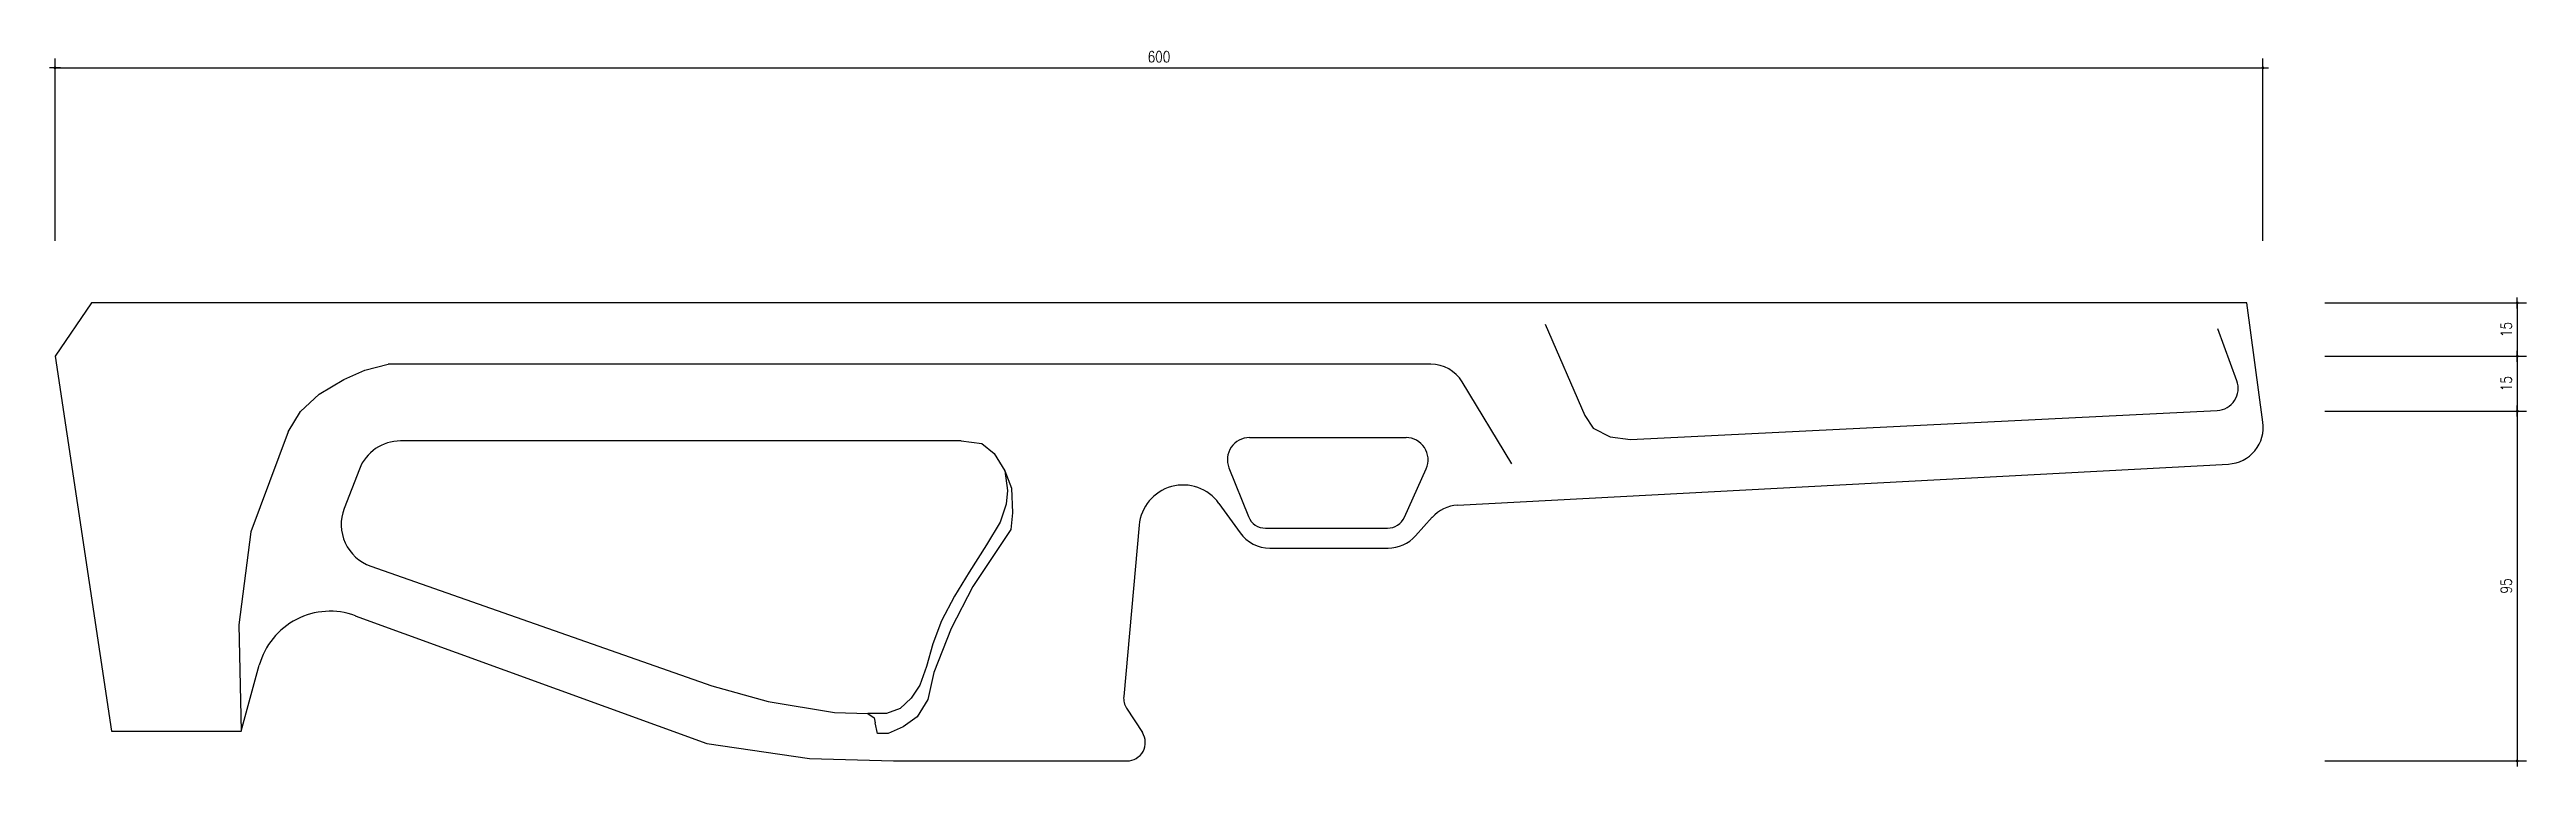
# Model space of a CAD drawing. Extents: x 24717 to 25390, y 6029 to 6224.
import ezdxf

# ---------------------------------------------------------------- set-up
doc = ezdxf.new("R2010")
doc.units = 0
doc.header["$LTSCALE"] = 1000
doc.header["$MEASUREMENT"] = 0
doc.layers.get('0').update_dxf_attribs({"linetype": 'CONTINUOUS'})
doc.layers.get('Defpoints').update_dxf_attribs({"linetype": 'CONTINUOUS'})
doc.layers.add('PUB_DIM', color=3, linetype='CONTINUOUS')
doc.layers.add('ROOF', color=4, linetype='CONTINUOUS')
doc.styles.add('dim_font', font='SIMPLEX.shx', dxfattribs={"width": 0.8})
doc.dimstyles.new('DIMN1', dxfattribs={"dimscale": 0.01, "dimtxt": 300, "dimasz": 1, "dimexe": 250, "dimexo": 300, "dimgap": 0, "dimtad": 0, "dimdec": 0, "dimzin": 0, "dimdsep": 46, "dimtxsty": 'dim_font', "dimblk": 'ARCHTICK', "dimcen": 0.09, "dimclrt": 7, "dimazin": 0, "dimtfac": 1, "dimtdec": 0, "dimtix": 1, "dimtmove": 2, "dimatfit": 3, "dimfxl": 1, "dimtvp": 1, "dimtolj": 1, "dimtzin": 0, "dimarcsym": 0})

# ---------------------------------------------------------------- blocks, each defined once
blk = doc.blocks.new('_archtick')
blk.add_line((-150, 0), (150, 0))
at = {"const_width": 38.56125}
blk.add_lwpolyline([(-19.280625, 0, 1), (19.280625, 0, 1)], format="xyb", close=True, dxfattribs=at)
blk = doc.blocks.new('*D2')
at = {"layer": 'Defpoints', "color": 0}
for p in [(25318.56, 6219.08), (24718.28, 6169.05), (25318.56, 6169.05)]:
    blk.add_point(p, dxfattribs=at)
at = {"layer": 'PUB_DIM', "color": 0, "lineweight": -2}
for p, q in [((24718.28, 6172.05), (24718.28, 6221.58)), ((24718.28, 6219.08), (25318.56, 6219.08)), ((25318.56, 6172.05), (25318.56, 6221.58))]:
    blk.add_line(p, q, dxfattribs=at)
at = {"layer": 'PUB_DIM', "color": 0, "lineweight": -2, "xscale": 0.01, "yscale": 0.01, "zscale": 0.01, "rotation": 180}
blk.add_blockref('_archtick', (24718.28, 6219.08), dxfattribs=at)
at = {"layer": 'PUB_DIM', "color": 0, "lineweight": -2, "xscale": 0.01, "yscale": 0.01, "zscale": 0.01}
blk.add_blockref('_archtick', (25318.56, 6219.08), dxfattribs=at)
at = {"layer": 'PUB_DIM', "color": 7, "insert": (25018.42, 6222.08), "char_height": 3, "attachment_point": 5, "style": 'dim_font'}
blk.add_mtext('\\A1;600', dxfattribs=at)
blk = doc.blocks.new('*D3')
at = {"layer": 'Defpoints', "color": 0}
for p in [(25332.44, 6155.16), (25332.44, 6140.66), (25387.72, 6140.66)]:
    blk.add_point(p, dxfattribs=at)
at = {"layer": 'PUB_DIM', "color": 0, "lineweight": -2}
for p, q in [((25335.44, 6155.16), (25390.22, 6155.16)), ((25387.72, 6155.16), (25387.72, 6140.66)), ((25335.44, 6140.66), (25390.22, 6140.66))]:
    blk.add_line(p, q, dxfattribs=at)
at = {"layer": 'PUB_DIM', "color": 0, "lineweight": -2, "xscale": 0.01, "yscale": 0.01, "zscale": 0.01}
for p, rotation in [((25387.72, 6155.16), 90), ((25387.72, 6140.66), 270)]:
    blk.add_blockref('_archtick', p, dxfattribs=dict(at, rotation=rotation))
at = {"layer": 'PUB_DIM', "color": 7, "insert": (25384.72, 6147.91), "char_height": 3, "attachment_point": 5, "rotation": 90, "style": 'dim_font'}
blk.add_mtext('\\A1;15', dxfattribs=at)
blk = doc.blocks.new('*D4')
at = {"layer": 'Defpoints', "color": 0}
for p in [(25332.44, 6125.73), (25332.44, 6030.6), (25387.72, 6030.6)]:
    blk.add_point(p, dxfattribs=at)
at = {"layer": 'PUB_DIM', "color": 0, "lineweight": -2}
for p, q in [((25335.44, 6125.73), (25390.22, 6125.73)), ((25387.72, 6125.73), (25387.72, 6030.6)), ((25335.44, 6030.6), (25390.22, 6030.6))]:
    blk.add_line(p, q, dxfattribs=at)
at = {"layer": 'PUB_DIM', "color": 0, "lineweight": -2, "xscale": 0.01, "yscale": 0.01, "zscale": 0.01}
for p, rotation in [((25387.72, 6125.73), 90), ((25387.72, 6030.6), 270)]:
    blk.add_blockref('_archtick', p, dxfattribs=dict(at, rotation=rotation))
at = {"layer": 'PUB_DIM', "color": 7, "insert": (25384.72, 6078.17), "char_height": 3, "attachment_point": 5, "rotation": 90, "style": 'dim_font'}
blk.add_mtext('\\A1;95', dxfattribs=at)
blk = doc.blocks.new('*D5')
at = {"layer": 'Defpoints', "color": 0}
for p in [(25332.44, 6140.66), (25332.44, 6125.73), (25387.72, 6125.73)]:
    blk.add_point(p, dxfattribs=at)
at = {"layer": 'PUB_DIM', "color": 0, "lineweight": -2}
for p, q in [((25335.44, 6140.66), (25390.22, 6140.66)), ((25387.72, 6140.66), (25387.72, 6125.73)), ((25335.44, 6125.73), (25390.22, 6125.73))]:
    blk.add_line(p, q, dxfattribs=at)
at = {"layer": 'PUB_DIM', "color": 0, "lineweight": -2, "xscale": 0.01, "yscale": 0.01, "zscale": 0.01}
for p, rotation in [((25387.72, 6140.66), 90), ((25387.72, 6125.73), 270)]:
    blk.add_blockref('_archtick', p, dxfattribs=dict(at, rotation=rotation))
at = {"layer": 'PUB_DIM', "color": 7, "insert": (25384.72, 6133.19), "char_height": 3, "attachment_point": 5, "rotation": 90, "style": 'dim_font'}
blk.add_mtext('\\A1;15', dxfattribs=at)

msp = doc.modelspace()

# ---------------------------------------------------------------- linework, layer by layer
at = {"layer": 'ROOF'}
for p, q in [((24728.18, 6155.16), (24718.28, 6140.66)), ((25314.21, 6155.16), (24728.18, 6155.16)), ((25318.56, 6122.73), (25314.21, 6155.16)), ((24718.28, 6140.66), (24733.61, 6038.73)), ((24964.62, 6117.63), (24812.22, 6117.63)), ((25043.01, 6118.53), (25085.59, 6118.53)), ((24801.03, 6109.97), (24796.88, 6099.26)), ((25037.44, 6110.3), (25042.75, 6097.04)), ((25085.14, 6096.85), (25091.07, 6110.08)), ((25099.59, 6100.14), (25309.2, 6111.33)), ((25013.01, 6094.71), (25008.83, 6048.1)), ((25034.7, 6100.65), (25040.47, 6092.64)), ((25088.15, 6091.8), (25092.69, 6096.85)), ((25047.39, 6093.9), (25080.58, 6093.9)), ((25048.58, 6088.49), (25080.72, 6088.49)), ((24804.09, 6083.6), (24896.82, 6051.01)), ((24799.92, 6070.1), (24895.51, 6035.36)), ((24768.88, 6038.73), (24773.81, 6056.62)), ((24896.82, 6051.01), (24912.16, 6046.8)), ((24912.16, 6046.8), (24930.2, 6043.8)), ((24930.2, 6043.8), (24939.22, 6043.5)), ((24939.22, 6043.5), (24940.95, 6042.31)), ((24940.95, 6042.31), (24941.23, 6040.99)), ((25009.61, 6044.94), (25013.9, 6038.32)), ((24733.61, 6038.73), (24768.88, 6038.73)), ((24895.51, 6035.36), (24923.39, 6031.23)), ((24923.39, 6031.23), (24946.22, 6030.6)), ((24946.22, 6030.6), (25009.7, 6030.6))]:
    msp.add_line(p, q, dxfattribs=at)
for points in [[(25123.43, 6149.38), (25134.23, 6124.54)], [(24781.66, 6120.13), (24784.98, 6125.59), (24790.12, 6130.35), (24796.79, 6134.35), (24802.51, 6136.82), (24808.82, 6138.5)], [(25134.23, 6124.54), (25136.48, 6121.1), (25141.12, 6118.7), (25146.66, 6118)], [(24781.66, 6120.13), (24771.48, 6092.86), (24768.22, 6067.62)], [(24964.62, 6117.63), (24970.24, 6116.94), (24973.62, 6114.24), (24976.54, 6109.52), (24978.34, 6104.81), (24978.57, 6098.06), (24978.12, 6093.57)], [(24976.54, 6109.52), (24977.26, 6104.18), (24976.86, 6100.44), (24975.28, 6095.52), (24971.54, 6089.41), (24966.81, 6081.92), (24962.86, 6075.42), (24959.31, 6068.72), (24956.95, 6062.42), (24955.17, 6056.31), (24953.4, 6051.19), (24951.03, 6047.65), (24948.08, 6044.89), (24944.33, 6043.51), (24939.22, 6043.5)], [(24978.12, 6093.57), (24967.77, 6078.06), (24961.92, 6066.6), (24957.2, 6054.69), (24955.62, 6047.28), (24952.7, 6042.56), (24948.88, 6039.86), (24944.83, 6038.06), (24941.9, 6038.06), (24941.23, 6040.99)], [(24768.22, 6067.62), (24768.88, 6038.73)]]:
    msp.add_lwpolyline(points, dxfattribs=at)
for points in [[(25146.66, 6118), (25306.16, 6125.92, 0.505931), (25311.49, 6133.98), (25306.31, 6148.07)], [(25114.35, 6111.39), (25100.85, 6133.68, 0.262372), (25092.29, 6138.5), (24808.82, 6138.5)]]:
    msp.add_lwpolyline(points, format="xyb", dxfattribs=at)
for centre, radius, start, end in [((25308.66, 6121.32), 10, 273.05597, 8.13716), ((24812.22, 6105.63), 12, 90, 158.821), ((25043.01, 6112.53), 6, 90, 201.81882), ((25085.59, 6112.53), 6, 335.8788, 90), ((25024.97, 6093.63), 12, 35.77788, 174.86724), ((24808.07, 6094.92), 12, 158.821, 250.6346), ((25047.39, 6098.9), 5, 201.81882, 270), ((25080.58, 6098.9), 5, 270, 335.8788), ((25100.12, 6090.15), 10, 93.05597, 137.98796), ((25048.58, 6098.49), 10, 215.77788, 270), ((25080.72, 6098.49), 10, 270, 317.98796), ((24793.09, 6051.31), 20, 70.0251, 164.60189), ((25013.81, 6047.66), 5, 174.86724, 212.92867), ((25009.7, 6035.6), 5, 270, 32.92867)]:
    msp.add_arc(centre, radius, start, end, dxfattribs=at)

# ---------------------------------------------------------------- dimensions: what is measured, and where the dimension line sits
at = {"layer": 'PUB_DIM'}
dim = msp.add_linear_dim(base=(25318.56, 6219.08), p1=(24718.28, 6169.05), p2=(25318.56, 6169.05), dimstyle='DIMN1', dxfattribs=at)
dim.commit()
dim.dimension.update_dxf_attribs({"geometry": '*D2', "text_midpoint": (25018.42, 6222.08)})
for base, p1, p2, picture, middle in [((25387.7185, 6140.6551), (25332.4355, 6155.1629), (25332.4355, 6140.6551), '*D3', (25384.7185, 6147.909)), ((25387.72, 6125.73), (25332.44, 6140.66), (25332.44, 6125.73), '*D5', (25384.72, 6133.19)), ((25387.72, 6030.6), (25332.44, 6125.73), (25332.44, 6030.6), '*D4', (25384.72, 6078.17))]:
    dim = msp.add_linear_dim(base=base, p1=p1, p2=p2, angle=270, dimstyle='DIMN1', dxfattribs=at)
    dim.commit()
    dim.dimension.update_dxf_attribs({"geometry": picture, "text_midpoint": middle})

doc.saveas('drawing.dxf')
